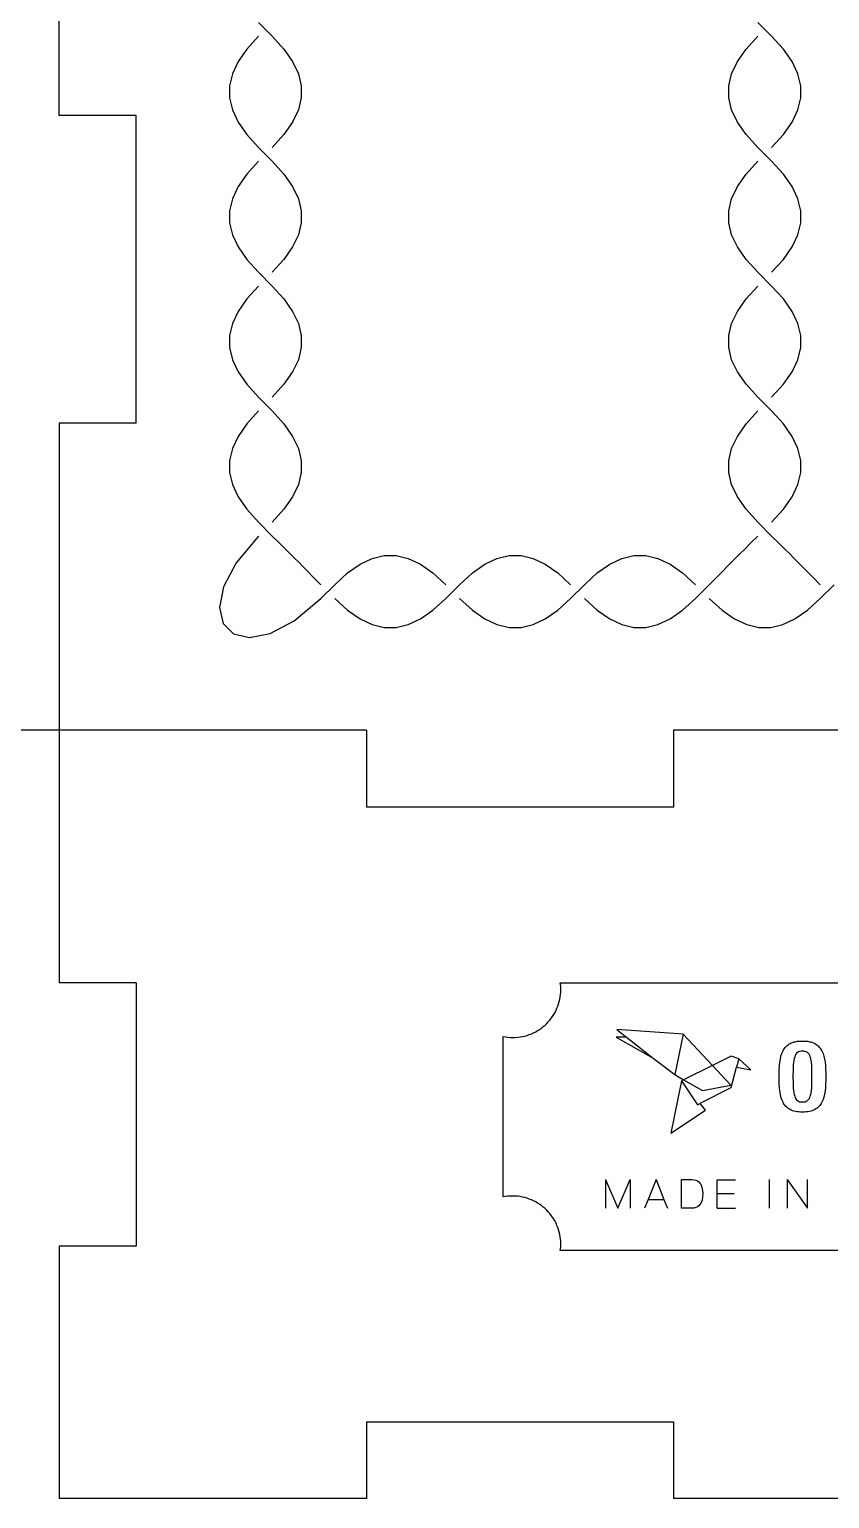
# Model space of a CAD drawing. Extents: x -112 to 112, y -170 to 170.
# Drawn here: x -1.5 to 56.4, y -170.2 to -63.9 of the extents above; entities that cross this region are included whole.
import ezdxf

# ---------------------------------------------------------------- set-up
doc = ezdxf.new("R2010")
doc.units = 0
doc.header["$MEASUREMENT"] = 0
doc.layers.get('0').update_dxf_attribs({"linetype": 'CONTINUOUS'})

msp = doc.modelspace()

# ---------------------------------------------------------------- linework, layer by layer
for p, q in [((0.64, -70.17), (0.64, -47.95)), ((15.05, -63.43), (16.05, -64.43)), ((52.18, -64.43), (51.19, -63.43)), ((15.05, -64.43), (14.21, -65.36)), ((16.05, -64.43), (16.89, -65.36)), ((50.34, -65.36), (51.19, -64.43)), ((53.03, -65.36), (52.18, -64.43)), ((14.21, -65.36), (13.58, -66.26)), ((16.89, -65.36), (17.52, -66.26)), ((49.71, -66.26), (50.34, -65.36)), ((53.66, -66.26), (53.03, -65.36)), ((13.58, -66.26), (13.16, -67.15)), ((17.52, -66.26), (17.94, -67.15)), ((49.29, -67.15), (49.71, -66.26)), ((54.08, -67.15), (53.66, -66.26)), ((13.16, -67.15), (12.95, -68.02)), ((17.94, -67.15), (18.15, -68.02)), ((49.08, -68.02), (49.29, -67.15)), ((54.29, -68.02), (54.08, -67.15)), ((12.95, -68.02), (12.95, -68.88)), ((12.95, -68.88), (13.16, -69.75)), ((18.15, -68.88), (17.94, -69.75)), ((18.15, -68.02), (18.15, -68.88)), ((49.08, -68.88), (49.08, -68.02)), ((49.29, -69.75), (49.08, -68.88)), ((54.08, -69.75), (54.29, -68.88)), ((54.29, -68.88), (54.29, -68.02)), ((13.16, -69.75), (13.58, -70.64)), ((17.94, -69.75), (17.52, -70.64)), ((49.71, -70.64), (49.29, -69.75)), ((53.66, -70.64), (54.08, -69.75)), ((6.2, -70.17), (0.64, -70.17)), ((6.2, -92.4), (6.2, -70.17)), ((13.58, -70.64), (14.21, -71.54)), ((17.52, -70.64), (16.89, -71.54)), ((50.34, -71.54), (49.71, -70.64)), ((53.03, -71.54), (53.66, -70.64)), ((14.21, -71.54), (15.05, -72.47)), ((16.89, -71.54), (16.05, -72.47)), ((51.19, -72.47), (50.34, -71.54)), ((52.18, -72.47), (53.03, -71.54)), ((15.05, -72.47), (16.05, -73.47)), ((52.18, -73.47), (51.19, -72.47)), ((15.05, -73.47), (14.21, -74.4)), ((16.05, -73.47), (16.89, -74.4)), ((50.34, -74.4), (51.19, -73.47)), ((53.03, -74.4), (52.18, -73.47)), ((13.58, -75.3), (13.16, -76.18)), ((14.21, -74.4), (13.58, -75.3)), ((16.89, -74.4), (17.52, -75.3)), ((17.52, -75.3), (17.94, -76.18)), ((49.29, -76.18), (49.71, -75.3)), ((49.71, -75.3), (50.34, -74.4)), ((53.66, -75.3), (53.03, -74.4)), ((54.08, -76.18), (53.66, -75.3)), ((13.16, -76.18), (12.95, -77.05)), ((17.94, -76.18), (18.15, -77.05)), ((49.08, -77.05), (49.29, -76.18)), ((54.29, -77.05), (54.08, -76.18)), ((12.95, -77.05), (12.95, -77.92)), ((18.15, -77.05), (18.15, -77.92)), ((49.08, -77.92), (49.08, -77.05)), ((54.29, -77.92), (54.29, -77.05)), ((12.95, -77.92), (13.16, -78.79)), ((18.15, -77.92), (17.94, -78.79)), ((49.29, -78.79), (49.08, -77.92)), ((54.08, -78.79), (54.29, -77.92)), ((13.16, -78.79), (13.58, -79.67)), ((13.58, -79.67), (14.21, -80.57)), ((17.52, -79.67), (16.89, -80.57)), ((17.94, -78.79), (17.52, -79.67)), ((49.71, -79.67), (49.29, -78.79)), ((50.34, -80.57), (49.71, -79.67)), ((53.03, -80.57), (53.66, -79.67)), ((53.66, -79.67), (54.08, -78.79)), ((14.21, -80.57), (15.05, -81.5)), ((16.89, -80.57), (16.05, -81.5)), ((51.19, -81.5), (50.34, -80.57)), ((52.18, -81.5), (53.03, -80.57)), ((15.05, -81.5), (16.05, -82.5)), ((52.18, -82.5), (51.19, -81.5)), ((15.05, -82.5), (14.21, -83.43)), ((16.05, -82.5), (16.89, -83.43)), ((50.34, -83.43), (51.19, -82.5)), ((53.03, -83.43), (52.18, -82.5)), ((14.21, -83.43), (13.58, -84.33)), ((16.89, -83.43), (17.52, -84.33)), ((49.71, -84.33), (50.34, -83.43)), ((53.66, -84.33), (53.03, -83.43)), ((13.58, -84.33), (13.16, -85.21)), ((17.52, -84.33), (17.94, -85.21)), ((49.29, -85.21), (49.71, -84.33)), ((54.08, -85.21), (53.66, -84.33)), ((13.16, -85.21), (12.95, -86.08)), ((17.94, -85.21), (18.15, -86.08)), ((49.08, -86.08), (49.29, -85.21)), ((54.29, -86.08), (54.08, -85.21)), ((12.95, -86.08), (12.95, -86.95)), ((12.95, -86.95), (13.16, -87.82)), ((18.15, -86.95), (17.94, -87.82)), ((18.15, -86.08), (18.15, -86.95)), ((49.08, -86.95), (49.08, -86.08)), ((49.29, -87.82), (49.08, -86.95)), ((54.08, -87.82), (54.29, -86.95)), ((54.29, -86.95), (54.29, -86.08)), ((13.16, -87.82), (13.58, -88.7)), ((17.94, -87.82), (17.52, -88.7)), ((49.71, -88.7), (49.29, -87.82)), ((53.66, -88.7), (54.08, -87.82)), ((13.58, -88.7), (14.21, -89.6)), ((17.52, -88.7), (16.89, -89.6)), ((50.34, -89.6), (49.71, -88.7)), ((53.03, -89.6), (53.66, -88.7)), ((14.21, -89.6), (15.05, -90.54)), ((16.89, -89.6), (16.05, -90.54)), ((51.19, -90.54), (50.34, -89.6)), ((52.18, -90.54), (53.03, -89.6)), ((15.05, -90.54), (16.05, -91.53)), ((52.18, -91.53), (51.19, -90.54)), ((6.2, -92.4), (0.64, -92.4)), ((0.64, -92.4), (0.64, -114.62)), ((15.05, -91.53), (14.21, -92.46)), ((16.05, -91.53), (16.89, -92.46)), ((50.34, -92.46), (51.19, -91.53)), ((53.03, -92.46), (52.18, -91.53)), ((13.58, -93.37), (13.16, -94.25)), ((14.21, -92.46), (13.58, -93.37)), ((16.89, -92.46), (17.52, -93.37)), ((17.52, -93.37), (17.94, -94.25)), ((49.29, -94.25), (49.71, -93.37)), ((49.71, -93.37), (50.34, -92.46)), ((53.66, -93.37), (53.03, -92.46)), ((54.08, -94.25), (53.66, -93.37)), ((13.16, -94.25), (12.95, -95.12)), ((17.94, -94.25), (18.15, -95.12)), ((49.08, -95.12), (49.29, -94.25)), ((54.29, -95.12), (54.08, -94.25)), ((12.95, -95.12), (12.95, -95.98)), ((18.15, -95.12), (18.15, -95.98)), ((49.08, -95.98), (49.08, -95.12)), ((54.29, -95.98), (54.29, -95.12)), ((12.95, -95.98), (13.16, -96.85)), ((18.15, -95.98), (17.94, -96.85)), ((49.29, -96.85), (49.08, -95.98)), ((54.08, -96.85), (54.29, -95.98)), ((13.16, -96.85), (13.58, -97.74)), ((13.58, -97.74), (14.21, -98.64)), ((17.52, -97.74), (16.89, -98.64)), ((17.94, -96.85), (17.52, -97.74)), ((49.71, -97.74), (49.29, -96.85)), ((50.34, -98.64), (49.71, -97.74)), ((53.03, -98.64), (53.66, -97.74)), ((53.66, -97.74), (54.08, -96.85)), ((14.21, -98.64), (15.05, -99.57)), ((16.89, -98.64), (16.05, -99.57)), ((51.19, -99.57), (50.34, -98.64)), ((52.18, -99.57), (53.03, -98.64)), ((15.05, -99.57), (16.05, -100.57)), ((52.18, -100.57), (51.19, -99.57)), ((15.05, -100.57), (13.43, -102.5)), ((16.05, -100.57), (16.58, -101.09)), ((50.66, -101.09), (51.19, -100.57)), ((52.71, -101.09), (52.18, -100.57)), ((16.58, -101.09), (17, -101.52)), ((17, -101.52), (17.35, -101.87)), ((17.35, -101.87), (17.66, -102.18)), ((23.28, -102.19), (24.15, -101.98)), ((24.15, -101.98), (25.02, -101.98)), ((25.02, -101.98), (25.89, -102.19)), ((32.31, -102.19), (33.18, -101.98)), ((33.18, -101.98), (34.05, -101.98)), ((34.05, -101.98), (34.92, -102.19)), ((41.35, -102.19), (42.22, -101.98)), ((42.22, -101.98), (43.08, -101.98)), ((43.08, -101.98), (43.95, -102.19)), ((49.57, -102.18), (49.88, -101.87)), ((49.88, -101.87), (50.24, -101.52)), ((50.24, -101.52), (50.66, -101.09)), ((53.14, -101.52), (52.71, -101.09)), ((53.49, -101.87), (53.14, -101.52)), ((53.8, -102.18), (53.49, -101.87)), ((13.43, -102.5), (12.52, -104.24)), ((17.66, -102.18), (17.96, -102.47)), ((17.96, -102.47), (18.27, -102.78)), ((18.27, -102.78), (18.62, -103.13)), ((21.5, -103.24), (22.4, -102.61)), ((22.4, -102.61), (23.28, -102.19)), ((25.89, -102.19), (26.77, -102.61)), ((26.77, -102.61), (27.67, -103.24)), ((30.53, -103.24), (31.43, -102.61)), ((31.43, -102.61), (32.31, -102.19)), ((34.92, -102.19), (35.8, -102.61)), ((35.8, -102.61), (36.71, -103.24)), ((39.56, -103.24), (40.47, -102.61)), ((40.47, -102.61), (41.35, -102.19)), ((43.95, -102.19), (44.84, -102.61)), ((44.84, -102.61), (45.74, -103.24)), ((48.62, -103.13), (48.97, -102.78)), ((48.97, -102.78), (49.28, -102.47)), ((49.28, -102.47), (49.57, -102.18)), ((54.09, -102.47), (53.8, -102.18)), ((54.4, -102.78), (54.09, -102.47)), ((54.75, -103.13), (54.4, -102.78)), ((18.62, -103.13), (19.04, -103.56)), ((19.04, -103.56), (19.57, -104.09)), ((19.57, -105.08), (20.57, -104.09)), ((20.57, -104.09), (21.5, -103.24)), ((27.67, -103.24), (28.6, -104.09)), ((28.6, -105.08), (29.6, -104.09)), ((29.6, -104.09), (30.53, -103.24)), ((36.71, -103.24), (37.64, -104.09)), ((37.64, -105.08), (38.63, -104.09)), ((38.63, -104.09), (39.56, -103.24)), ((45.74, -103.24), (46.67, -104.09)), ((46.67, -105.08), (47.67, -104.09)), ((47.67, -104.09), (48.19, -103.56)), ((48.19, -103.56), (48.62, -103.13)), ((55.18, -103.56), (54.75, -103.13)), ((55.7, -104.09), (55.18, -103.56)), ((55.7, -105.08), (56.7, -104.09)), ((12.52, -104.24), (12.23, -105.73)), ((17.64, -106.7), (19.57, -105.08)), ((20.57, -105.08), (21.5, -105.93)), ((27.67, -105.93), (28.6, -105.08)), ((29.6, -105.08), (30.53, -105.93)), ((36.71, -105.93), (37.64, -105.08)), ((38.63, -105.08), (39.56, -105.93)), ((45.74, -105.93), (46.67, -105.08)), ((47.67, -105.08), (48.6, -105.93)), ((54.77, -105.93), (55.7, -105.08)), ((12.23, -105.73), (12.5, -106.89)), ((21.5, -105.93), (22.4, -106.56)), ((26.77, -106.56), (27.67, -105.93)), ((30.53, -105.93), (31.43, -106.56)), ((35.8, -106.56), (36.71, -105.93)), ((39.56, -105.93), (40.47, -106.56)), ((44.84, -106.56), (45.74, -105.93)), ((48.6, -105.93), (49.5, -106.56)), ((53.87, -106.56), (54.77, -105.93)), ((12.5, -106.89), (13.25, -107.64)), ((15.89, -107.62), (17.64, -106.7)), ((22.4, -106.56), (23.28, -106.98)), ((23.28, -106.98), (24.15, -107.19)), ((24.15, -107.19), (25.02, -107.19)), ((25.02, -107.19), (25.89, -106.98)), ((25.89, -106.98), (26.77, -106.56)), ((31.43, -106.56), (32.31, -106.98)), ((32.31, -106.98), (33.18, -107.19)), ((33.18, -107.19), (34.05, -107.19)), ((34.05, -107.19), (34.92, -106.98)), ((34.92, -106.98), (35.8, -106.56)), ((40.47, -106.56), (41.35, -106.98)), ((41.35, -106.98), (42.22, -107.19)), ((42.22, -107.19), (43.08, -107.19)), ((43.08, -107.19), (43.95, -106.98)), ((43.95, -106.98), (44.84, -106.56)), ((49.5, -106.56), (50.38, -106.98)), ((50.38, -106.98), (51.25, -107.19)), ((51.25, -107.19), (52.12, -107.19)), ((52.12, -107.19), (52.99, -106.98)), ((52.99, -106.98), (53.87, -106.56)), ((13.25, -107.64), (14.41, -107.9)), ((14.41, -107.9), (15.89, -107.62)), ((0.64, -114.62), (-12.06, -114.62)), ((0.64, -114.62), (0.64, -132.88)), ((22.86, -114.62), (0.64, -114.62)), ((22.86, -114.62), (22.86, -120.18)), ((45.09, -114.62), (45.09, -120.18)), ((67.31, -114.62), (45.09, -114.62)), ((45.09, -120.18), (22.86, -120.18)), ((6.2, -132.88), (0.64, -132.88)), ((6.2, -132.88), (6.2, -151.93)), ((36.92, -133.13), (36.89, -132.89)), ((36.89, -132.89), (75.51, -132.89)), ((36.89, -133.9), (36.91, -133.72)), ((36.91, -133.72), (36.92, -133.55)), ((36.93, -133.37), (36.92, -133.13)), ((36.92, -133.55), (36.93, -133.37)), ((36.51, -135.02), (36.58, -134.87)), ((36.58, -134.87), (36.65, -134.72)), ((36.65, -134.72), (36.71, -134.56)), ((36.71, -134.56), (36.77, -134.4)), ((36.77, -134.4), (36.82, -134.24)), ((36.82, -134.24), (36.85, -134.07)), ((36.85, -134.07), (36.89, -133.9)), ((35.66, -136.05), (35.79, -135.94)), ((35.79, -135.94), (35.91, -135.82)), ((35.91, -135.82), (36.02, -135.7)), ((36.02, -135.7), (36.13, -135.58)), ((36.13, -135.58), (36.24, -135.44)), ((36.24, -135.44), (36.33, -135.31)), ((36.33, -135.31), (36.42, -135.17)), ((36.42, -135.17), (36.51, -135.02)), ((32.76, -136.77), (32.93, -136.8)), ((32.76, -148.37), (32.76, -136.77)), ((32.93, -136.8), (33.1, -136.82)), ((33.1, -136.82), (33.28, -136.83)), ((33.28, -136.83), (33.45, -136.84)), ((33.45, -136.84), (33.63, -136.83)), ((33.63, -136.83), (33.81, -136.82)), ((33.81, -136.82), (33.98, -136.8)), ((33.98, -136.8), (34.15, -136.77)), ((34.15, -136.77), (34.32, -136.73)), ((34.32, -136.73), (34.49, -136.68)), ((34.49, -136.68), (34.65, -136.63)), ((34.65, -136.63), (34.8, -136.57)), ((34.8, -136.57), (34.96, -136.5)), ((34.96, -136.5), (35.11, -136.42)), ((35.11, -136.42), (35.25, -136.34)), ((35.25, -136.34), (35.39, -136.25)), ((35.39, -136.25), (35.53, -136.15)), ((35.53, -136.15), (35.66, -136.05)), ((40.94, -136.81), (43.61, -138.32)), ((41.67, -136.81), (40.94, -136.81)), ((45.77, -136.59), (40.97, -136.27)), ((40.97, -136.27), (41.67, -136.81)), ((41.67, -136.81), (43.61, -138.32)), ((45.77, -136.59), (45.17, -139.52)), ((47.9, -138.85), (45.77, -136.59)), ((52.86, -138.18), (52.93, -137.99)), ((52.93, -137.99), (53.01, -137.81)), ((53.01, -137.81), (53.05, -137.73)), ((53.05, -137.73), (53.1, -137.65)), ((53.1, -137.65), (53.16, -137.57)), ((53.16, -137.57), (53.22, -137.5)), ((53.22, -137.5), (53.29, -137.44)), ((53.29, -137.44), (53.36, -137.38)), ((53.36, -137.38), (53.43, -137.33)), ((53.43, -137.33), (53.52, -137.28)), ((53.52, -137.28), (53.6, -137.23)), ((53.6, -137.23), (53.7, -137.2)), ((53.7, -137.2), (53.8, -137.16)), ((53.8, -137.16), (53.91, -137.14)), ((53.94, -138.05), (53.89, -138.14)), ((53.91, -137.14), (54.02, -137.11)), ((53.99, -137.98), (53.94, -138.05)), ((54.06, -137.92), (53.99, -137.98)), ((54.02, -137.11), (54.15, -137.1)), ((54.13, -137.88), (54.06, -137.92)), ((54.21, -137.85), (54.13, -137.88)), ((54.15, -137.1), (54.28, -137.09)), ((54.31, -137.83), (54.21, -137.85)), ((54.28, -137.09), (54.41, -137.09)), ((54.41, -137.82), (54.31, -137.83)), ((54.41, -137.09), (54.55, -137.09)), ((54.52, -137.83), (54.41, -137.82)), ((54.61, -137.85), (54.52, -137.83)), ((54.55, -137.09), (54.68, -137.1)), ((54.69, -137.88), (54.61, -137.85)), ((54.68, -137.1), (54.8, -137.11)), ((54.77, -137.92), (54.69, -137.88)), ((54.83, -137.98), (54.77, -137.92)), ((54.8, -137.11), (54.92, -137.14)), ((54.89, -138.05), (54.83, -137.98)), ((54.94, -138.14), (54.89, -138.05)), ((54.92, -137.14), (55.02, -137.16)), ((55.02, -137.16), (55.12, -137.2)), ((55.12, -137.2), (55.22, -137.23)), ((55.22, -137.23), (55.31, -137.28)), ((55.31, -137.28), (55.39, -137.33)), ((55.39, -137.33), (55.47, -137.38)), ((55.47, -137.38), (55.54, -137.44)), ((55.54, -137.44), (55.6, -137.5)), ((55.6, -137.5), (55.67, -137.57)), ((55.67, -137.57), (55.72, -137.65)), ((55.72, -137.65), (55.77, -137.73)), ((55.77, -137.73), (55.82, -137.81)), ((55.82, -137.81), (55.9, -137.99)), ((55.9, -137.99), (55.96, -138.18)), ((43.61, -138.32), (45.17, -139.52)), ((47.9, -138.85), (45.81, -139.89)), ((49.25, -138.19), (47.9, -138.85)), ((49.24, -140.28), (47.9, -138.85)), ((49.82, -138.37), (49.25, -138.19)), ((49.26, -140.45), (49.64, -138.99)), ((49.82, -138.37), (49.64, -138.99)), ((49.64, -138.99), (50.69, -139.17)), ((50.69, -139.17), (49.82, -138.37)), ((52.73, -139.38), (52.74, -139.12)), ((52.74, -139.12), (52.75, -138.86)), ((52.75, -138.86), (52.78, -138.62)), ((52.78, -138.62), (52.82, -138.4)), ((52.82, -138.4), (52.86, -138.18)), ((53.75, -138.81), (53.73, -139.2)), ((53.77, -138.65), (53.75, -138.81)), ((53.79, -138.5), (53.77, -138.65)), ((53.81, -138.36), (53.79, -138.5)), ((53.85, -138.24), (53.81, -138.36)), ((53.89, -138.14), (53.85, -138.24)), ((54.98, -138.24), (54.94, -138.14)), ((55.01, -138.36), (54.98, -138.24)), ((55.04, -138.5), (55.01, -138.36)), ((55.06, -138.65), (55.04, -138.5)), ((55.08, -138.81), (55.06, -138.65)), ((55.09, -139.2), (55.08, -138.81)), ((55.96, -138.18), (56.01, -138.4)), ((56.01, -138.4), (56.05, -138.62)), ((56.05, -138.62), (56.07, -138.86)), ((56.07, -138.86), (56.09, -139.12)), ((56.09, -139.12), (56.1, -139.38)), ((45.66, -139.96), (44.88, -143.75)), ((45.17, -139.52), (45.81, -139.89)), ((45.81, -139.89), (45.66, -139.96)), ((45.66, -139.96), (46.82, -141.71)), ((45.81, -139.89), (47.17, -140.67)), ((52.73, -139.66), (52.73, -139.38)), ((52.73, -139.94), (52.73, -139.66)), ((52.74, -140.2), (52.73, -139.94)), ((52.75, -140.46), (52.74, -140.2)), ((53.73, -139.2), (53.72, -139.66)), ((53.72, -139.66), (53.73, -140.12)), ((53.73, -140.12), (53.75, -140.51)), ((55.08, -140.51), (55.09, -140.12)), ((55.1, -139.66), (55.09, -139.2)), ((55.09, -140.12), (55.1, -139.66)), ((56.09, -140.2), (56.07, -140.46)), ((56.1, -139.94), (56.09, -140.2)), ((56.1, -139.38), (56.1, -139.66)), ((56.1, -139.66), (56.1, -139.94)), ((47.05, -141.57), (49.26, -140.45)), ((47.17, -140.67), (49.24, -140.28)), ((52.78, -140.7), (52.75, -140.46)), ((52.82, -140.93), (52.78, -140.7)), ((52.86, -141.14), (52.82, -140.93)), ((52.93, -141.33), (52.86, -141.14)), ((53.75, -140.51), (53.77, -140.68)), ((53.77, -140.68), (53.79, -140.83)), ((53.79, -140.83), (53.81, -140.96)), ((53.81, -140.96), (53.85, -141.08)), ((53.85, -141.08), (53.89, -141.18)), ((53.89, -141.18), (53.94, -141.27)), ((53.94, -141.27), (53.99, -141.34)), ((54.83, -141.34), (54.89, -141.27)), ((54.89, -141.27), (54.94, -141.18)), ((54.94, -141.18), (54.98, -141.08)), ((54.98, -141.08), (55.01, -140.96)), ((55.01, -140.96), (55.04, -140.83)), ((55.04, -140.83), (55.06, -140.68)), ((55.06, -140.68), (55.08, -140.51)), ((55.96, -141.14), (55.9, -141.33)), ((56.01, -140.93), (55.96, -141.14)), ((56.05, -140.7), (56.01, -140.93)), ((56.07, -140.46), (56.05, -140.7)), ((44.88, -143.75), (47.4, -142.09)), ((46.82, -141.71), (47, -141.6)), ((47, -141.6), (47.05, -141.57)), ((47.4, -142.09), (47, -141.6)), ((53.01, -141.51), (52.93, -141.33)), ((53.05, -141.6), (53.01, -141.51)), ((53.1, -141.68), (53.05, -141.6)), ((53.16, -141.75), (53.1, -141.68)), ((53.22, -141.82), (53.16, -141.75)), ((53.29, -141.88), (53.22, -141.82)), ((53.36, -141.94), (53.29, -141.88)), ((53.43, -142), (53.36, -141.94)), ((53.52, -142.05), (53.43, -142)), ((53.6, -142.09), (53.52, -142.05)), ((53.7, -142.13), (53.6, -142.09)), ((53.8, -142.16), (53.7, -142.13)), ((53.91, -142.19), (53.8, -142.16)), ((54.02, -142.21), (53.91, -142.19)), ((53.99, -141.34), (54.06, -141.4)), ((54.15, -142.22), (54.02, -142.21)), ((54.06, -141.4), (54.13, -141.44)), ((54.13, -141.44), (54.21, -141.48)), ((54.28, -142.23), (54.15, -142.22)), ((54.21, -141.48), (54.31, -141.49)), ((54.41, -142.24), (54.28, -142.23)), ((54.31, -141.49), (54.41, -141.5)), ((54.41, -141.5), (54.52, -141.49)), ((54.55, -142.23), (54.41, -142.24)), ((54.52, -141.49), (54.61, -141.48)), ((54.68, -142.22), (54.55, -142.23)), ((54.61, -141.48), (54.69, -141.44)), ((54.8, -142.21), (54.68, -142.22)), ((54.69, -141.44), (54.77, -141.4)), ((54.77, -141.4), (54.83, -141.34)), ((54.92, -142.19), (54.8, -142.21)), ((55.02, -142.16), (54.92, -142.19)), ((55.12, -142.13), (55.02, -142.16)), ((55.22, -142.09), (55.12, -142.13)), ((55.31, -142.05), (55.22, -142.09)), ((55.39, -142), (55.31, -142.05)), ((55.47, -141.94), (55.39, -142)), ((55.54, -141.88), (55.47, -141.94)), ((55.6, -141.82), (55.54, -141.88)), ((55.67, -141.75), (55.6, -141.82)), ((55.72, -141.68), (55.67, -141.75)), ((55.77, -141.6), (55.72, -141.68)), ((55.82, -141.51), (55.77, -141.6)), ((55.9, -141.33), (55.82, -141.51)), ((40.15, -147.11), (40.15, -149.19)), ((40.15, -147.11), (41.05, -149.19)), ((41.05, -149.19), (41.94, -147.11)), ((41.94, -147.11), (41.94, -149.19)), ((43.82, -147.11), (43.25, -148.54)), ((43.82, -147.11), (44.38, -148.54)), ((45.66, -149.19), (45.66, -147.11)), ((45.66, -147.11), (46.41, -147.11)), ((46.41, -147.11), (46.57, -147.12)), ((46.57, -147.12), (46.7, -147.16)), ((46.7, -147.16), (46.82, -147.21)), ((46.82, -147.21), (46.91, -147.28)), ((46.91, -147.28), (46.99, -147.36)), ((46.99, -147.36), (47.05, -147.45)), ((47.05, -147.45), (47.14, -147.67)), ((47.14, -147.67), (47.18, -147.9)), ((48.24, -147.12), (49.58, -147.12)), ((48.24, -148.13), (48.24, -147.12)), ((52.04, -149.19), (52.04, -147.11)), ((53.31, -147.11), (54.79, -149.19)), ((53.31, -147.11), (53.31, -149.19)), ((54.79, -149.19), (54.79, -147.11)), ((32.93, -148.34), (32.76, -148.37)), ((33.1, -148.32), (32.93, -148.34)), ((33.28, -148.31), (33.1, -148.32)), ((33.45, -148.3), (33.28, -148.31)), ((33.63, -148.31), (33.45, -148.3)), ((33.81, -148.32), (33.63, -148.31)), ((33.98, -148.34), (33.81, -148.32)), ((34.15, -148.38), (33.98, -148.34)), ((34.32, -148.41), (34.15, -148.38)), ((34.49, -148.46), (34.32, -148.41)), ((34.65, -148.52), (34.49, -148.46)), ((34.8, -148.58), (34.65, -148.52)), ((34.96, -148.65), (34.8, -148.58)), ((35.11, -148.72), (34.96, -148.65)), ((35.25, -148.81), (35.11, -148.72)), ((43.25, -148.54), (42.99, -149.19)), ((43.25, -148.54), (44.38, -148.54)), ((44.38, -148.54), (44.64, -149.19)), ((47.15, -148.59), (47.06, -148.82)), ((47.19, -148.35), (47.15, -148.59)), ((47.18, -147.9), (47.2, -148.12)), ((47.2, -148.12), (47.19, -148.35)), ((49.47, -148.13), (48.24, -148.13)), ((48.24, -149.19), (48.24, -148.13)), ((35.39, -148.9), (35.25, -148.81)), ((35.53, -148.99), (35.39, -148.9)), ((35.66, -149.1), (35.53, -148.99)), ((35.79, -149.21), (35.66, -149.1)), ((35.91, -149.32), (35.79, -149.21)), ((36.02, -149.44), (35.91, -149.32)), ((36.13, -149.57), (36.02, -149.44)), ((36.24, -149.7), (36.13, -149.57)), ((36.33, -149.84), (36.24, -149.7)), ((46.41, -149.19), (45.66, -149.19)), ((46.56, -149.18), (46.41, -149.19)), ((46.7, -149.14), (46.56, -149.18)), ((46.81, -149.08), (46.7, -149.14)), ((46.91, -149.01), (46.81, -149.08)), ((46.99, -148.92), (46.91, -149.01)), ((47.06, -148.82), (46.99, -148.92)), ((48.24, -149.19), (49.58, -149.19)), ((36.42, -149.98), (36.33, -149.84)), ((36.51, -150.12), (36.42, -149.98)), ((36.58, -150.27), (36.51, -150.12)), ((36.65, -150.43), (36.58, -150.27)), ((36.71, -150.58), (36.65, -150.43)), ((36.77, -150.74), (36.71, -150.58)), ((36.82, -150.91), (36.77, -150.74)), ((0.64, -151.93), (0.64, -170.18)), ((6.2, -151.93), (0.64, -151.93)), ((36.85, -151.08), (36.82, -150.91)), ((36.89, -151.25), (36.85, -151.08)), ((36.91, -151.42), (36.89, -151.25)), ((36.92, -151.6), (36.91, -151.42)), ((36.93, -151.78), (36.92, -151.6)), ((36.92, -152.01), (36.93, -151.78)), ((36.89, -152.25), (36.92, -152.01)), ((75.49, -152.25), (36.89, -152.25)), ((22.86, -164.63), (22.86, -170.18)), ((22.86, -164.63), (45.09, -164.63)), ((45.09, -164.63), (45.09, -170.18)), ((22.86, -170.18), (0.64, -170.18)), ((67.31, -170.18), (45.09, -170.18))]:
    msp.add_line(p, q)

doc.saveas('drawing.dxf')
